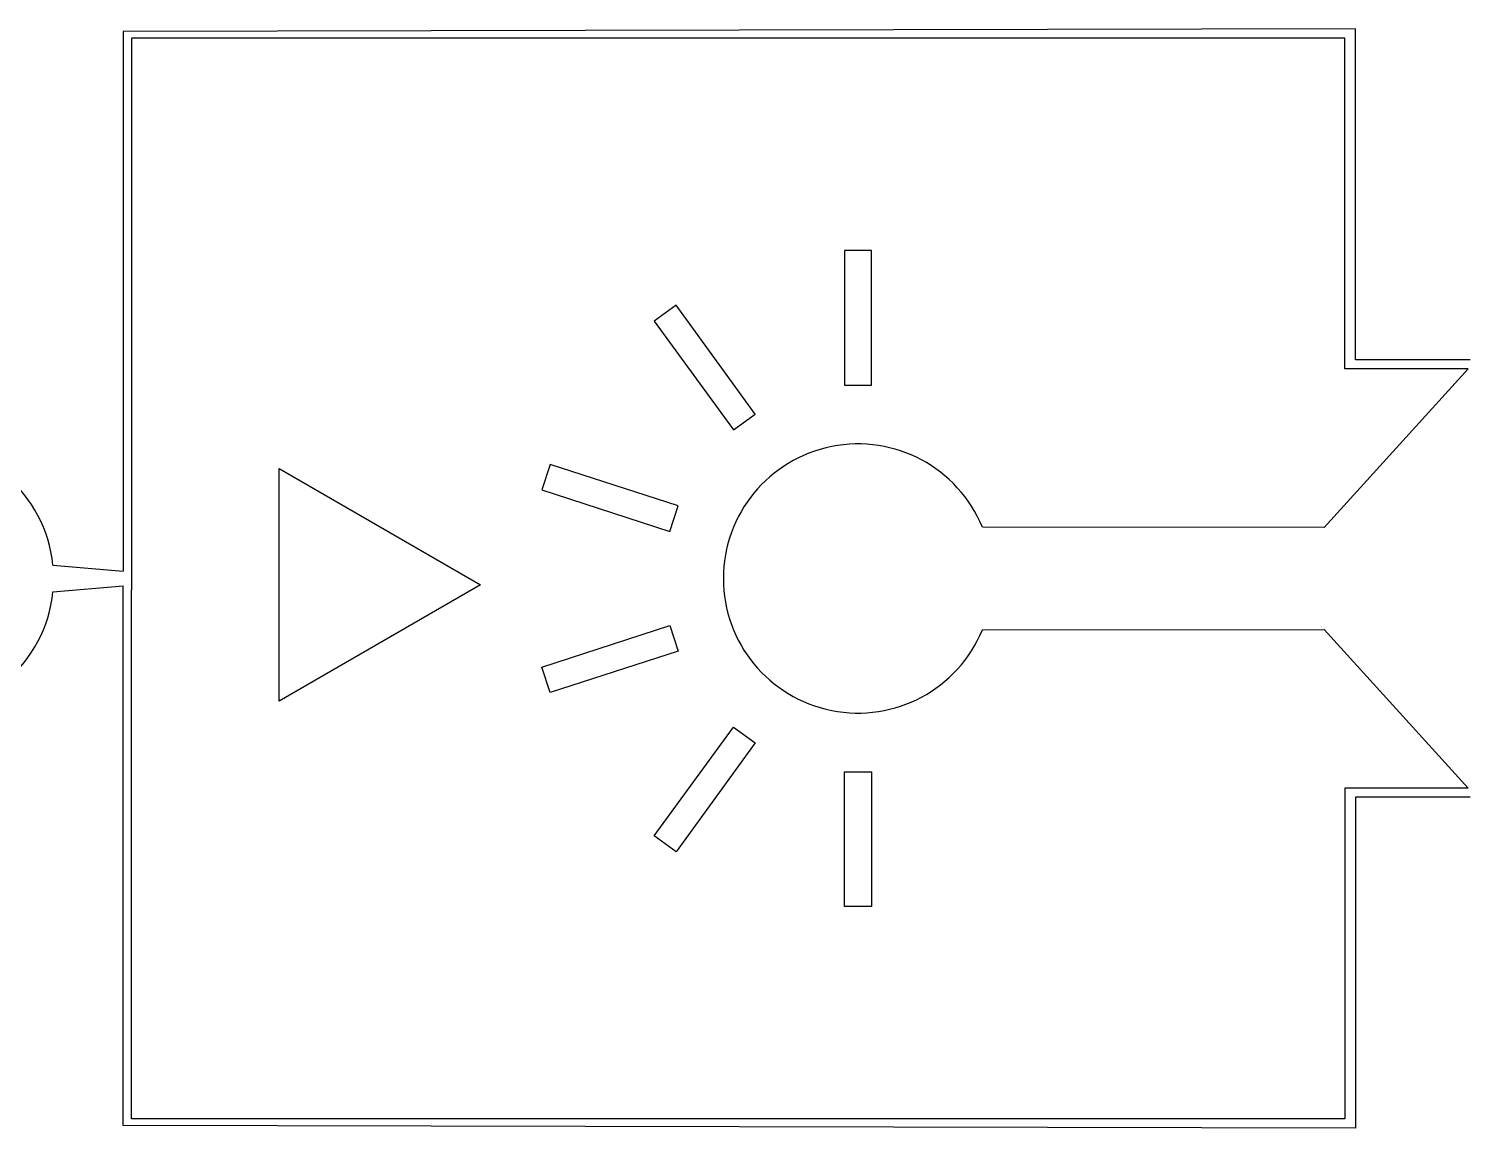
# Model space of a CAD drawing. Header units: millimetres. Extents: x 2102 to 86502, y 1818 to 64568.
# Drawn here: x 41800 to 49826, y 6310 to 12438 of the extents above; entities that cross this region are included whole.
import ezdxf

# ---------------------------------------------------------------- set-up
doc = ezdxf.new("R2010")
doc.units = ezdxf.units.MM
doc.layers.add('Layer-2', color=3, linetype='Continuous')

msp = doc.modelspace()

# ---------------------------------------------------------------- linework, layer by layer
at = {"layer": 'Layer-2'}
for p, q in [((49191.5, 12437.8), (42326.1, 12422.1)), ((42326.1, 12422.1), (42326.1, 9414.4)), ((49133.6, 12385.5), (42371.5, 12385.5)), ((42371.5, 12385.5), (42371.5, 9311.2)), ((49133.6, 10542.4), (49133.6, 12385.5)), ((49191.5, 10593.4), (49191.5, 12437.8)), ((46495.1, 11201.7), (46345.1, 11201.7)), ((46345.1, 11201.7), (46345.1, 10451.7)), ((46495.1, 10451.7), (46495.1, 11201.7)), ((45406.4, 10896.7), (45285.1, 10808.6)), ((45847.3, 10290), (45406.4, 10896.7)), ((45285.1, 10808.6), (45725.9, 10201.8)), ((49018.6, 9658), (49820.3, 10542.4)), ((49820.3, 10542.4), (49133.6, 10542.4)), ((49831.4, 10593.4), (49191.5, 10593.4)), ((46345.1, 10451.7), (46495.1, 10451.7)), ((45725.9, 10201.8), (45847.3, 10290)), ((43194.7, 8690.8), (43194.7, 9986.2)), ((43194.7, 9986.2), (44316.6, 9338.5)), ((44705, 10010.1), (44658.6, 9867.5)), ((45418.3, 9778.4), (44705, 10010.1)), ((44658.6, 9867.5), (45371.9, 9635.7)), ((45371.9, 9635.7), (45418.3, 9778.4)), ((49018.6, 9658), (47113.1, 9660.8)), ((41934.2, 9449.1), (42326.1, 9414.4)), ((41934.2, 9299.1), (42326.1, 9333.9)), ((42326.1, 6326.1), (42326.1, 9333.9)), ((42371.5, 6362.7), (42371.5, 9311.2)), ((44316.6, 9338.5), (43194.7, 8690.8)), ((44658.6, 8880.5), (45371.9, 9112.3)), ((45371.9, 9112.3), (45418.3, 8969.6)), ((47113, 9087.1), (49018.6, 9090.1)), ((49018.6, 9090.1), (49820.3, 8205.6)), ((45418.3, 8969.6), (44705, 8737.8)), ((44705, 8737.8), (44658.6, 8880.5)), ((45285.1, 7939.4), (45725.9, 8546.2)), ((45725.9, 8546.2), (45847.3, 8458)), ((45847.3, 8458), (45406.4, 7851.2)), ((46345.1, 8296.2), (46495.1, 8296.2)), ((46345.1, 7546.2), (46345.1, 8296.2)), ((46495.1, 8296.2), (46495.1, 7546.2)), ((49820.3, 8205.6), (49133.6, 8205.6)), ((49133.6, 8205.6), (49133.6, 6362.6)), ((49831.4, 8154.7), (49191.5, 8154.7)), ((49191.5, 8154.7), (49191.5, 6310.2)), ((45406.4, 7851.2), (45285.1, 7939.4)), ((46495.1, 7546.2), (46345.1, 7546.2)), ((49133.6, 6362.6), (42371.5, 6362.6)), ((49191.5, 6310.2), (42326.1, 6326))]:
    msp.add_line(p, q, dxfattribs=at)
for centre, start, end in [((41188, 9374.1), 5.73917, 354.26083), ((46420.1, 9374), 22.48715, 337.50991)]:
    msp.add_arc(centre, 750, start, end, dxfattribs=at)

doc.saveas('drawing.dxf')
